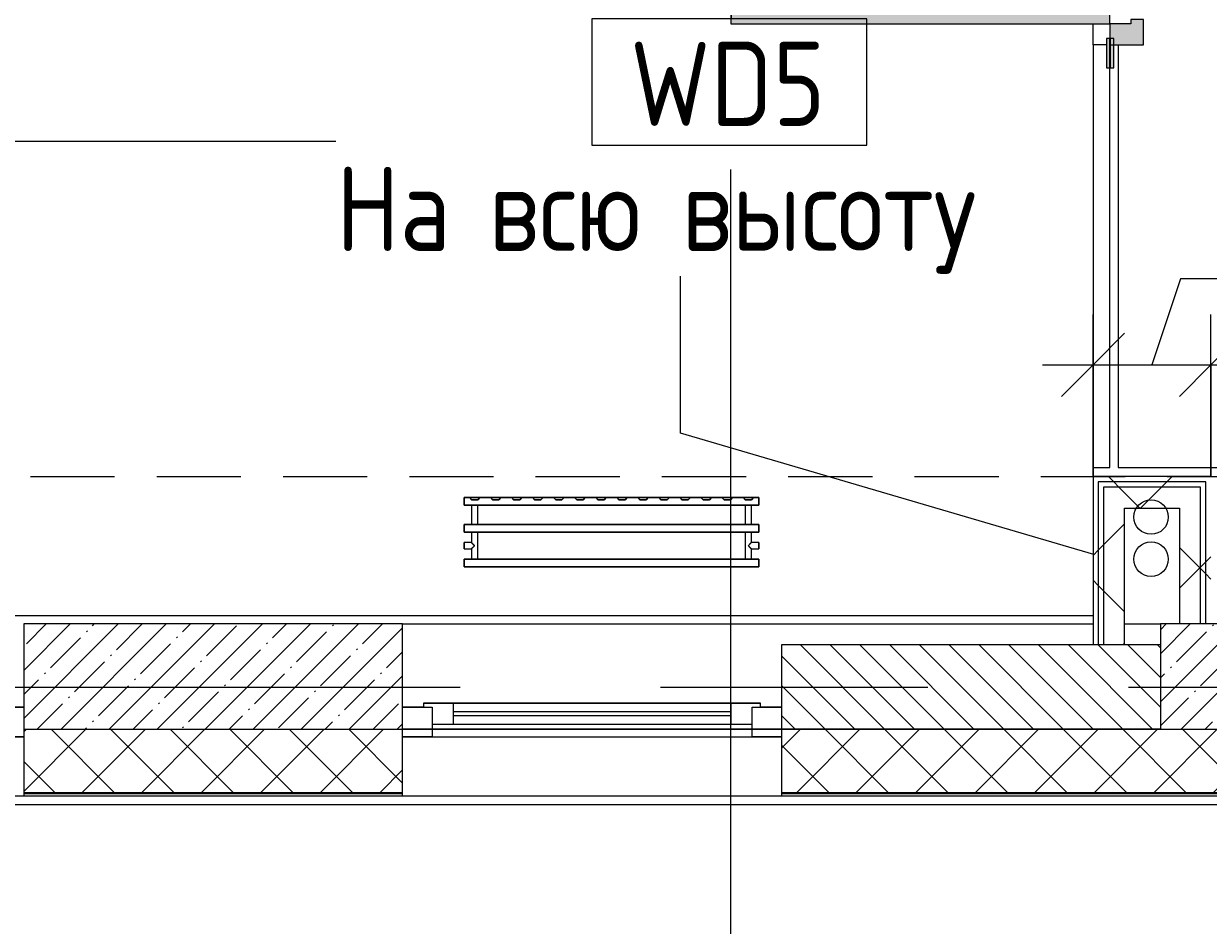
# Model space of a CAD drawing. Header units: millimetres. Extents: x 81368 to 286493, y -8553 to 29000.
# Drawn here: x 99030 to 101844, y -566 to 1575 of the extents above; entities that cross this region are included whole.
import ezdxf

# ---------------------------------------------------------------- set-up
doc = ezdxf.new("R2010")
doc.units = ezdxf.units.MM
doc.linetypes.add('ADSK_Штрих_ш2 п1', pattern=[300, 200, -100])
doc.linetypes.add('Осевая', pattern=[3175, 635, -476.25, 1587.5, -476.25])
for name, color, linetype, lineweight in [('A-ANNO-DIMS', 7, 'Continuous', 9), ('A-ANNO-DIMS-100', 7, 'Continuous', 9), ('A-DETL', 7, 'Continuous', 9), ('A-DETL-2', 7, 'ADSK_Штрих_ш2 п1', 9), ('A-GLAZ', 7, 'Continuous', 9), ('A-WALL', 7, 'Continuous', 9), ('A-WALL-1', 7, 'Continuous', 13), ('A-WALL-IDEN', 7, 'Continuous', 9), ('I-WALL', 7, 'Continuous', 9), ('S-COLS', 7, 'Continuous', 9), ('Оси', 7, 'Continuous', 9), ('Оси-2', 7, 'Осевая', 9)]:
    doc.layers.add(name, color=color, linetype=linetype, lineweight=lineweight)
for name, color, linetype, lineweight, true_color in [('A-DOOR-1', 7, 'Continuous', 9, 0xaaaaaa), ('A-DOOR-2', 7, 'Continuous', 9, 0xe2e2e2), ('A-DOOR-FRAM-1', 7, 'Continuous', 9, 0xe2e2e2), ('A-DOOR-FRAM-2', 7, 'Continuous', 9, 0xaaaaaa), ('A-FLOR-1', 7, 'Continuous', 9, 0xaaaaaa), ('A-WALL-2', 7, 'Continuous', 13, 0x008040), ('I-WALL-2', 7, 'Continuous', 9, 0x008040), ('M-EQPM-1', 7, 'Continuous', 9, 0xaaaaaa)]:
    doc.layers.add(name, color=color, linetype=linetype, lineweight=lineweight, true_color=true_color)
doc.styles.add('GOST Common_1', font='GOST_Common.ttf', dxfattribs={"width": 0.9, "height": 200})
doc.styles.add('ISOCPEUR_1', font='isocpeur.ttf', dxfattribs={"width": 0.9, "height": 200})
doc.dimstyles.new('ISO-2_0_0_9К_Средний_округл2_1', dxfattribs={"dimscale": 304.8, "dimtxt": 199.196235, "dimasz": 0.492126, "dimexe": 0.393701, "dimexo": 0, "dimgap": 0, "dimtad": 1, "dimdec": 0, "dimrnd": 10, "dimzin": 0, "dimdsep": 46, "dimtxsty": 'ISOCPEUR_1', "dimblk1": 'OBLIQUE', "dimblk2": 'OBLIQUE', "dimsah": 1, "dimcen": 0.09, "dimdle": 0.393701, "dimazin": 0, "dimtfac": 1, "dimtdec": 4, "dimtix": 1, "dimtmove": 1, "dimatfit": 3, "dimfxl": 1, "dimtvp": 1, "dimtolj": 1, "dimtzin": 0, "dimarcsym": 2})
pattern_1 = [(45, (0, 0), (-141.42136, 141.42136), []), (135, (0, 0), (-141.42136, -141.42136), [])]

# ---------------------------------------------------------------- blocks, each defined once
blk = doc.blocks.new('120_Окно_СКБ_1Ст - 120_Окно_СКБ_1Ст 900х2500_h_ с форточкой-V2-План монтажа стен и перегородок 1 этажа в осях 23_1-33')
at = {"layer": 'A-GLAZ'}
for p, q in [((-450, -127), (-450, -57)), ((-450, -57), (-380, -57)), ((450, -57), (-450, -57)), ((-380, -57), (-380, -127)), ((380, -127), (380, -57)), ((380, -57), (450, -57)), ((450, -57), (450, -127)), ((380, -87), (-380, -87)), ((-380, -87), (-380, -127)), ((-330, -137), (-330, -87)), ((-330, -107), (330, -107)), ((330, -137), (330, -87)), ((380, -127), (380, -87)), ((-380, -127), (-450, -127)), ((-450, -127), (-400, -127)), ((-380, -127), (-400, -127)), ((-400, -127), (-400, -137)), ((-400, -137), (400, -137)), ((400, -137), (-400, -137)), ((330, -117), (-330, -117)), ((450, -127), (380, -127)), ((400, -127), (380, -127)), ((400, -127), (450, -127)), ((400, -137), (400, -127))]:
    blk.add_line(p, q, dxfattribs=at)
blk = doc.blocks.new('BSC_Колонна _Прямоугольная - 250х900-23282983-План монтажа стен и перегородок 1 этажа в осях 23_1-33')
at = {"layer": 'S-COLS'}
h = blk.add_hatch(dxfattribs=at)
h.set_pattern_fill('FP_29', color=256, style=0, pattern_type=2)
h.set_pattern_definition([(45, (-99480, -25), (-57.024626, 57.024626), []), (45, (-99422.975, -25), (-57.024626, 57.024626), [100.806, -20.161, 3.353, -16.808])])
h.paths.add_polyline_path([(-293.9, -125), (450, -125), (450, 125), (-450, 125), (-450, -125)])
for p, q in [((450, 125), (-450, 125)), ((-450, 125), (-450, -125)), ((450, -125), (450, 125)), ((-450, -125), (450, -125))]:
    blk.add_line(p, q, dxfattribs=at)
blk = doc.blocks.new('BSC_Колонна _Прямоугольная - 250х900-V7-План монтажа стен и перегородок 1 этажа в осях 23_1-33')
at = {"layer": 'S-COLS'}
h = blk.add_hatch(dxfattribs=at)
h.set_pattern_fill('FP_37', color=256, style=0, pattern_type=2)
h.set_pattern_definition([(45, (-102180, -25), (-57.024626, 57.024626), []), (45, (-102122.975, -25), (-57.024626, 57.024626), [100.806, -20.161, 3.353, -16.808])])
h.paths.add_polyline_path([(-334.8, -125), (450, -125), (450, 125), (-450, 125), (-450, -125)])
for p, q in [((450, 125), (-450, 125)), ((-450, 125), (-450, -125)), ((450, -125), (450, 125)), ((-450, -125), (450, -125))]:
    blk.add_line(p, q, dxfattribs=at)
blk = doc.blocks.new('120_Окно_СКБ_1Ст - 120_Окно_СКБ_1Ст 900х2500_h_ с форточкой-22876038-План монтажа стен и перегородок 1 этажа в осях 23_1-33')
at = {"layer": 'A-GLAZ'}
for p, q in [((-450, -127), (-450, -57)), ((-450, -57), (-380, -57)), ((450, -57), (-450, -57)), ((-380, -57), (-380, -127)), ((380, -127), (380, -57)), ((380, -57), (450, -57)), ((450, -57), (450, -127)), ((380, -87), (-380, -87)), ((-380, -87), (-380, -127)), ((-330, -137), (-330, -87)), ((-330, -107), (330, -107)), ((330, -137), (330, -87)), ((380, -127), (380, -87)), ((-380, -127), (-450, -127)), ((-450, -127), (-400, -127)), ((-380, -127), (-400, -127)), ((-400, -127), (-400, -137)), ((-400, -137), (400, -137)), ((400, -137), (-400, -137)), ((330, -117), (-330, -117)), ((450, -127), (380, -127)), ((400, -127), (380, -127)), ((400, -127), (450, -127)), ((400, -137), (400, -127))]:
    blk.add_line(p, q, dxfattribs=at)
blk = doc.blocks.new('110_Дверь_СКБ_2Ст - Д-5_п__в составе перегородки _не входит в спец__-32680960-План монтажа стен и перегородок 1 этажа в осях 23_1-33')
at = {"layer": 'A-DOOR-2'}
for points in [[(-637.5, 900.5), (-637.5, 0.5), (-587.5, 0.5), (-587.5, 900.5)], [(612.5, 400.5), (612.5, 0.5), (662.5, 0.5), (662.5, 400.5)]]:
    blk.add_hatch(color=256, dxfattribs=at).paths.add_polyline_path(points)
h = blk.add_hatch(color=256, dxfattribs=at)
h.paths.add_polyline_path([(-687.5, 0.5), (-687.5, -79.5), (-627.5, -79.5), (-627.5, -49.5), (-637.5, -49.5), (-637.5, 0.5)])
h.paths.add_polyline_path([(652.5, -79.5), (712.5, -79.5), (712.5, 0.5), (662.5, 0.5), (662.5, -49.5), (652.5, -49.5)])
at = {"layer": 'A-DOOR-FRAM-1'}
for points in [[(-742.5, 0.5), (-672.5, 0.5), (-672.5, 8.5), (-742.5, 8.5)], [(697.5, 0.5), (767.5, 0.5), (767.5, 8.5), (697.5, 8.5)], [(-742.5, -8.5), (-672.5, -8.5), (-672.5, -0.5), (-742.5, -0.5)], [(697.5, -8.5), (767.5, -8.5), (767.5, -0.5), (697.5, -0.5)]]:
    blk.add_hatch(color=256, dxfattribs=at).paths.add_polyline_path(points)
at = {"layer": 'A-DOOR-1'}
for p, q in [((-637.5, 900.5), (-637.5, 0.5)), ((-587.5, 900.5), (-637.5, 900.5)), ((-587.5, 0.5), (-587.5, 900.5)), ((662.5, 400.5), (612.5, 400.5)), ((612.5, 400.5), (612.5, 0.5)), ((662.5, 0.5), (662.5, 400.5)), ((-637.5, 0.5), (-587.5, 0.5)), ((612.5, 0.5), (662.5, 0.5))]:
    blk.add_line(p, q, dxfattribs=at)
for centre, radius, start, end in [((-637.5, 0.5), 900, 0, 90), ((662.5, 0.5), 400, 90, 180)]:
    blk.add_arc(centre, radius, start, end, dxfattribs=at)
at = {"layer": 'A-DOOR-FRAM-2'}
for p, q in [((-672.5, 8.5), (-742.5, 8.5)), ((-742.5, 8.5), (-742.5, 0.5)), ((-742.5, 0.5), (-672.5, 0.5)), ((-637.5, 0.5), (-687.5, 0.5)), ((-687.5, 0.5), (-687.5, -79.5)), ((-672.5, 0.5), (-687.5, 0.5)), ((-687.5, 0.5), (-687.5, -0.5)), ((-672.5, 0.5), (-672.5, 8.5)), ((-672.5, -0.5), (-672.5, 0.5)), ((-637.5, -49.5), (-637.5, 0.5)), ((662.5, 0.5), (662.5, -49.5)), ((712.5, 0.5), (662.5, 0.5)), ((767.5, 8.5), (697.5, 8.5)), ((697.5, 8.5), (697.5, 0.5)), ((712.5, 0.5), (697.5, 0.5)), ((697.5, 0.5), (697.5, -0.5)), ((697.5, 0.5), (767.5, 0.5)), ((712.5, -79.5), (712.5, 0.5)), ((712.5, -0.5), (712.5, 0.5)), ((767.5, 0.5), (767.5, 8.5)), ((-672.5, -0.5), (-742.5, -0.5)), ((-742.5, -0.5), (-742.5, -8.5)), ((-742.5, -8.5), (-672.5, -8.5)), ((-687.5, -0.5), (-672.5, -0.5)), ((-672.5, -8.5), (-672.5, -0.5)), ((697.5, -0.5), (712.5, -0.5)), ((767.5, -0.5), (697.5, -0.5)), ((697.5, -0.5), (697.5, -8.5)), ((697.5, -8.5), (767.5, -8.5)), ((767.5, -8.5), (767.5, -0.5)), ((-627.5, -49.5), (-637.5, -49.5)), ((-627.5, -79.5), (-627.5, -49.5)), ((662.5, -49.5), (652.5, -49.5)), ((652.5, -49.5), (652.5, -79.5)), ((-687.5, -79.5), (-627.5, -79.5)), ((652.5, -79.5), (712.5, -79.5))]:
    blk.add_line(p, q, dxfattribs=at)
blk = doc.blocks.new('radiator_prado_classic_z_tip_30_po exemplyaru - Classic Z Тип 30-300-V20-План монтажа стен и перегородок 1 этажа в осях 23_1-33')
at = {"layer": 'M-EQPM-1'}
for p, q in [((0, 228), (0, 210)), ((700, 228), (0, 228)), ((0, 210), (0, 228)), ((0, 228), (12.5, 228)), ((12.5, 228), (37.5, 228)), ((37.5, 228), (12.5, 228)), ((12.5, 228), (37.5, 228)), ((12.5, 228), (17.5, 223)), ((12.5, 228), (17.5, 223)), ((32.5, 223), (37.5, 228)), ((37.5, 228), (32.5, 223)), ((37.5, 228), (62.5, 228)), ((62.5, 228), (87.5, 228)), ((87.5, 228), (62.5, 228)), ((62.5, 228), (87.5, 228)), ((62.5, 228), (67.5, 223)), ((62.5, 228), (67.5, 223)), ((82.5, 223), (87.5, 228)), ((87.5, 228), (82.5, 223)), ((87.5, 228), (112.5, 228)), ((112.5, 228), (137.5, 228)), ((137.5, 228), (112.5, 228)), ((112.5, 228), (137.5, 228)), ((112.5, 228), (117.5, 223)), ((112.5, 228), (117.5, 223)), ((132.5, 223), (137.5, 228)), ((137.5, 228), (132.5, 223)), ((137.5, 228), (162.5, 228)), ((162.5, 228), (187.5, 228)), ((187.5, 228), (162.5, 228)), ((162.5, 228), (187.5, 228)), ((162.5, 228), (167.5, 223)), ((162.5, 228), (167.5, 223)), ((182.5, 223), (187.5, 228)), ((187.5, 228), (182.5, 223)), ((187.5, 228), (212.5, 228)), ((212.5, 228), (237.5, 228)), ((237.5, 228), (212.5, 228)), ((212.5, 228), (237.5, 228)), ((212.5, 228), (217.5, 223)), ((212.5, 228), (217.5, 223)), ((232.5, 223), (237.5, 228)), ((237.5, 228), (232.5, 223)), ((237.5, 228), (262.5, 228)), ((262.5, 228), (287.5, 228)), ((287.5, 228), (262.5, 228)), ((262.5, 228), (287.5, 228)), ((262.5, 228), (267.5, 223)), ((262.5, 228), (267.5, 223)), ((282.5, 223), (287.5, 228)), ((287.5, 228), (282.5, 223)), ((287.5, 228), (312.5, 228)), ((312.5, 228), (337.5, 228)), ((337.5, 228), (312.5, 228)), ((312.5, 228), (337.5, 228)), ((312.5, 228), (317.5, 223)), ((312.5, 228), (317.5, 223)), ((332.5, 223), (337.5, 228)), ((337.5, 228), (332.5, 223)), ((337.5, 228), (362.5, 228)), ((362.5, 228), (387.5, 228)), ((387.5, 228), (362.5, 228)), ((362.5, 228), (387.5, 228)), ((362.5, 228), (367.5, 223)), ((362.5, 228), (367.5, 223)), ((382.5, 223), (387.5, 228)), ((387.5, 228), (382.5, 223)), ((387.5, 228), (412.5, 228)), ((412.5, 228), (437.5, 228)), ((437.5, 228), (412.5, 228)), ((412.5, 228), (437.5, 228)), ((412.5, 228), (417.5, 223)), ((412.5, 228), (417.5, 223)), ((432.5, 223), (437.5, 228)), ((437.5, 228), (432.5, 223)), ((437.5, 228), (462.5, 228)), ((462.5, 228), (487.5, 228)), ((487.5, 228), (462.5, 228)), ((462.5, 228), (487.5, 228)), ((462.5, 228), (467.5, 223)), ((462.5, 228), (467.5, 223)), ((482.5, 223), (487.5, 228)), ((487.5, 228), (482.5, 223)), ((487.5, 228), (512.5, 228)), ((512.5, 228), (537.5, 228)), ((537.5, 228), (512.5, 228)), ((512.5, 228), (537.5, 228)), ((512.5, 228), (517.5, 223)), ((512.5, 228), (517.5, 223)), ((532.5, 223), (537.5, 228)), ((537.5, 228), (532.5, 223)), ((537.5, 228), (562.5, 228)), ((562.5, 228), (587.5, 228)), ((587.5, 228), (562.5, 228)), ((562.5, 228), (587.5, 228)), ((562.5, 228), (567.5, 223)), ((562.5, 228), (567.5, 223)), ((582.5, 223), (587.5, 228)), ((587.5, 228), (582.5, 223)), ((587.5, 228), (612.5, 228)), ((612.5, 228), (637.5, 228)), ((637.5, 228), (612.5, 228)), ((612.5, 228), (637.5, 228)), ((612.5, 228), (617.5, 223)), ((612.5, 228), (617.5, 223)), ((632.5, 223), (637.5, 228)), ((637.5, 228), (632.5, 223)), ((637.5, 228), (662.5, 228)), ((662.5, 228), (687.5, 228)), ((687.5, 228), (662.5, 228)), ((662.5, 228), (687.5, 228)), ((662.5, 228), (667.5, 223)), ((662.5, 228), (667.5, 223)), ((682.5, 223), (687.5, 228)), ((687.5, 228), (682.5, 223)), ((687.5, 228), (700, 228)), ((700, 210), (700, 228)), ((700, 228), (700, 210)), ((0, 210), (700, 210)), ((17.5, 210), (0, 210)), ((32.5, 223), (17.5, 223)), ((17.5, 223), (32.5, 223)), ((17.5, 210), (17.5, 164)), ((17.5, 210), (17.5, 164)), ((17.8, 210), (17.5, 210)), ((17.5, 210), (32.5, 210)), ((32.5, 210), (17.5, 210)), ((17.5, 210), (32.5, 210)), ((18.5, 210), (17.8, 210)), ((32.5, 210), (18.5, 210)), ((31.5, 210), (18.5, 210)), ((32.5, 164), (32.5, 210)), ((32.5, 164), (32.5, 210)), ((667.5, 210), (32.5, 210)), ((82.5, 223), (67.5, 223)), ((67.5, 223), (82.5, 223)), ((132.5, 223), (117.5, 223)), ((117.5, 223), (132.5, 223)), ((182.5, 223), (167.5, 223)), ((167.5, 223), (182.5, 223)), ((232.5, 223), (217.5, 223)), ((217.5, 223), (232.5, 223)), ((282.5, 223), (267.5, 223)), ((267.5, 223), (282.5, 223)), ((332.5, 223), (317.5, 223)), ((317.5, 223), (332.5, 223)), ((382.5, 223), (367.5, 223)), ((367.5, 223), (382.5, 223)), ((432.5, 223), (417.5, 223)), ((417.5, 223), (432.5, 223)), ((482.5, 223), (467.5, 223)), ((467.5, 223), (482.5, 223)), ((532.5, 223), (517.5, 223)), ((517.5, 223), (532.5, 223)), ((582.5, 223), (567.5, 223)), ((567.5, 223), (582.5, 223)), ((632.5, 223), (617.5, 223)), ((617.5, 223), (632.5, 223)), ((682.5, 223), (667.5, 223)), ((667.5, 223), (682.5, 223)), ((667.5, 210), (667.5, 164)), ((667.5, 210), (667.5, 164)), ((682.5, 210), (667.5, 210)), ((667.5, 210), (682.5, 210)), ((682.5, 210), (667.5, 210)), ((667.5, 210), (682.5, 210)), ((681.5, 210), (668.5, 210)), ((682.5, 164), (682.5, 210)), ((682.5, 164), (682.5, 210)), ((700, 210), (682.5, 210)), ((700, 164), (0, 164)), ((0, 164), (0, 146)), ((0, 146), (0, 164)), ((0, 164), (17.5, 164)), ((0, 146), (700, 146)), ((17.5, 146), (0, 146)), ((32.5, 164), (17.5, 164)), ((17.5, 164), (32.5, 164)), ((32.5, 164), (17.5, 164)), ((17.5, 164), (17.8, 164)), ((17.5, 146), (17.5, 121.5)), ((17.5, 146), (17.5, 121.5)), ((17.5, 146), (32.5, 146)), ((32.5, 146), (17.5, 146)), ((17.5, 146), (32.5, 146)), ((26.9, 146), (17.5, 146)), ((17.8, 164), (23.1, 164)), ((18.5, 164), (31.5, 164)), ((31.5, 146), (18.5, 146)), ((23.1, 164), (32.5, 164)), ((32.5, 146), (26.9, 146)), ((32.5, 164), (667.5, 164)), ((32.5, 82), (32.5, 146)), ((32.5, 82), (32.5, 146)), ((667.5, 146), (32.5, 146)), ((682.5, 164), (667.5, 164)), ((667.5, 164), (671.2, 164)), ((682.5, 164), (667.5, 164)), ((667.5, 164), (682.5, 164)), ((667.5, 146), (667.5, 82)), ((667.5, 146), (667.5, 82)), ((667.5, 146), (682.5, 146)), ((682.5, 146), (667.5, 146)), ((667.5, 146), (682.5, 146)), ((682.5, 146), (667.5, 146)), ((668.5, 164), (681.5, 164)), ((681.5, 146), (668.5, 146)), ((671.2, 164), (680.3, 164)), ((680.3, 164), (682.5, 164)), ((682.5, 164), (700, 164)), ((682.5, 121.5), (682.5, 146)), ((682.5, 121.5), (682.5, 146)), ((700, 146), (682.5, 146)), ((700, 146), (700, 164)), ((700, 164), (700, 146)), ((17.5, 121.5), (0, 121.5)), ((17.5, 121.5), (0, 121.5)), ((0, 121.5), (0, 121.2)), ((0, 106.5), (0, 121.5)), ((0, 121.2), (0, 115.9)), ((0, 121.2), (0, 120.5)), ((0, 120.5), (0, 121.2)), ((0, 121.2), (0, 121.2)), ((0, 120.5), (0, 119.3)), ((0, 119.3), (0, 120.5)), ((0, 119.3), (0, 117.8)), ((0, 117.8), (0, 119.3)), ((0, 117.8), (0, 115.9)), ((0, 115.9), (0, 117.8)), ((0, 115.9), (0, 106.8)), ((0, 115.9), (0, 114)), ((0, 114), (0, 115.9)), ((0, 114), (0, 112.1)), ((0, 112.1), (0, 114)), ((700, 121.5), (682.5, 121.5)), ((700, 121.5), (682.5, 121.5)), ((700, 121.5), (700, 106.5)), ((700, 121.2), (700, 121.5)), ((700, 121.5), (700, 121.2)), ((700, 121.2), (700, 121.5)), ((700, 106.8), (700, 121.2)), ((700, 121.2), (700, 112.1)), ((700, 106.8), (700, 121.2)), ((0, 112.1), (0, 110.2)), ((0, 110.2), (0, 112.1)), ((0, 110.2), (0, 108.7)), ((0, 108.7), (0, 110.2)), ((0, 108.7), (0, 106.8)), ((0, 106.8), (0, 108.7)), ((0, 106.8), (0, 106.5)), ((0, 106.8), (0, 106.8)), ((0, 106.5), (17.5, 106.5)), ((0, 106.5), (17.5, 106.5)), ((17.5, 106.5), (17.5, 82)), ((17.5, 106.5), (17.5, 82)), ((682.5, 82), (682.5, 106.5)), ((682.5, 106.5), (700, 106.5)), ((682.5, 82), (682.5, 106.5)), ((682.5, 106.5), (700, 106.5)), ((700, 112.1), (700, 106.8)), ((700, 106.5), (700, 106.8)), ((700, 106.8), (700, 106.5)), ((700, 106.5), (700, 106.8)), ((700, 82), (0, 82)), ((0, 82), (0, 64)), ((0, 64), (0, 82)), ((0, 82), (17.5, 82)), ((700, 64), (0, 64)), ((0, 64), (700, 64)), ((32.5, 82), (17.5, 82)), ((17.5, 82), (32.5, 82)), ((32.5, 82), (17.5, 82)), ((17.5, 82), (23.1, 82)), ((18.5, 82), (31.5, 82)), ((23.1, 82), (32.5, 82)), ((32.5, 82), (667.5, 82)), ((682.5, 82), (667.5, 82)), ((667.5, 82), (682.5, 82)), ((682.5, 82), (667.5, 82)), ((667.5, 82), (682.5, 82)), ((668.5, 82), (681.5, 82)), ((682.5, 82), (700, 82)), ((700, 64), (700, 82)), ((700, 82), (700, 64))]:
    blk.add_line(p, q, dxfattribs=at)
for points, knots in [([(17.8, 121.2), (17.7, 121.3), (17.7, 121.3), (17.5, 121.5), (17.5, 121.5), (17.5, 121.5)], [0.8571429, 0.8571429, 0.8571429, 0.8571429, 0.8928571, 0.9285714, 1, 1, 1, 1]), ([(17.5, 121.5), (17.5, 121.5), (17.5, 121.5), (17.7, 121.3), (17.7, 121.3), (17.8, 121.2)], [0, 0, 0, 0, 0.0714286, 0.1071429, 0.1428571, 0.1428571, 0.1428571, 0.1428571]), ([(17.5, 121.5), (17.5, 121.5), (17.5, 121.5), (17.7, 121.3), (17.7, 121.3), (17.8, 121.2)], [0, 0, 0, 0, 0.0714286, 0.1071429, 0.1428571, 0.1428571, 0.1428571, 0.1428571]), ([(25, 114), (24.5, 114.5), (23.6, 115.4), (22.4, 116.6), (21.6, 117.4), (21.1, 117.9), (20.8, 118.2), (20.5, 118.5), (20.2, 118.8), (19.8, 119.1), (19.6, 119.4), (19.3, 119.7), (19, 120), (18.7, 120.3), (18.5, 120.5), (18.3, 120.7), (18.1, 120.9), (17.9, 121.1), (17.8, 121.2), (17.7, 121.3), (17.5, 121.5), (17.5, 121.5), (17.5, 121.5)], [0, 0, 0, 0, 0.142857, 0.285714, 0.357143, 0.392857, 0.428571, 0.464286, 0.5, 0.535714, 0.571429, 0.607143, 0.642857, 0.678571, 0.714286, 0.75, 0.785714, 0.821429, 0.857143, 0.892857, 0.928571, 1, 1, 1, 1]), ([(17.5, 106.5), (17.5, 106.5), (17.5, 106.5), (17.7, 106.7), (17.8, 106.8), (17.9, 106.9), (18.1, 107.1), (18.3, 107.3), (18.5, 107.5), (18.7, 107.7), (19, 108), (19.3, 108.3), (19.6, 108.6), (19.8, 108.9), (20.3, 109.3), (20.7, 109.7), (21.1, 110.1), (21.6, 110.6), (22.4, 111.4), (23.6, 112.6), (24.5, 113.5), (25, 114)], [0, 0, 0, 0, 0.071429, 0.107143, 0.142857, 0.178571, 0.214286, 0.25, 0.285714, 0.321429, 0.357143, 0.392857, 0.428571, 0.464286, 0.5, 0.571429, 0.607143, 0.642857, 0.714286, 0.857143, 1, 1, 1, 1]), ([(17.8, 121.2), (17.8, 121.2), (17.9, 121.1), (18.1, 120.9), (18.3, 120.7), (18.5, 120.5), (18.7, 120.3), (19, 120), (19.3, 119.7), (19.6, 119.4), (19.8, 119.1), (20.3, 118.7), (20.7, 118.3), (21.1, 117.9), (21.6, 117.4), (22.4, 116.6), (23.1, 115.9), (23.6, 115.4)], [0.1428571, 0.1428571, 0.1428571, 0.1428571, 0.1785714, 0.2142857, 0.25, 0.2857143, 0.3214286, 0.3571429, 0.3928571, 0.4285714, 0.4642857, 0.5, 0.5714286, 0.6071429, 0.6428571, 0.7142857, 0.8571429, 0.8571429, 0.8571429, 0.8571429]), ([(19.6, 119.4), (19.7, 119.3), (19.9, 119.2), (20.3, 118.7), (20.6, 118.4), (20.8, 118.2)], [0.4285714, 0.4285714, 0.4285714, 0.4285714, 0.4642857, 0.5, 0.5714286, 0.5714286, 0.5714286, 0.5714286]), ([(22.1, 116.9), (21.9, 117.1), (21.6, 117.4), (21.1, 117.9), (20.9, 118.1), (20.8, 118.2)], [0.2857143, 0.2857143, 0.2857143, 0.2857143, 0.3571429, 0.3928571, 0.4285714, 0.4285714, 0.4285714, 0.4285714]), ([(20.8, 118.2), (20.9, 118.1), (21.1, 117.9), (21.6, 117.4), (21.9, 117.1), (22.1, 116.9)], [0.5714286, 0.5714286, 0.5714286, 0.5714286, 0.6071429, 0.6428571, 0.7142857, 0.7142857, 0.7142857, 0.7142857]), ([(675, 114), (675.5, 114.5), (676.4, 115.4), (677.6, 116.6), (678.4, 117.4), (678.9, 117.9), (679.2, 118.2), (679.5, 118.5), (679.8, 118.8), (680.1, 119.2), (680.4, 119.4), (680.7, 119.7), (681, 120), (681.3, 120.3), (681.5, 120.5), (681.7, 120.7), (681.9, 120.9), (682.1, 121.1), (682.2, 121.2), (682.3, 121.3), (682.5, 121.5), (682.5, 121.5), (682.5, 121.5)], [0, 0, 0, 0, 0.142857, 0.285714, 0.357143, 0.392857, 0.428571, 0.464286, 0.5, 0.535714, 0.571429, 0.607143, 0.642857, 0.678571, 0.714286, 0.75, 0.785714, 0.821429, 0.857143, 0.892857, 0.928571, 1, 1, 1, 1]), ([(682.5, 106.5), (682.5, 106.5), (682.5, 106.5), (682.3, 106.7), (682.2, 106.8), (682.1, 106.9), (681.9, 107.1), (681.7, 107.3), (681.5, 107.5), (681.3, 107.7), (681, 108), (680.7, 108.3), (680.4, 108.6), (680.1, 108.8), (679.7, 109.3), (679.3, 109.7), (678.9, 110.1), (678.4, 110.6), (677.6, 111.4), (676.4, 112.6), (675.5, 113.5), (675, 114)], [0, 0, 0, 0, 0.071429, 0.107143, 0.142857, 0.178571, 0.214286, 0.25, 0.285714, 0.321429, 0.357143, 0.392857, 0.428571, 0.464286, 0.5, 0.571429, 0.607143, 0.642857, 0.714286, 0.857143, 1, 1, 1, 1]), ([(682.2, 121.2), (682.2, 121.2), (682.1, 121.1), (681.9, 120.9), (681.7, 120.7), (681.5, 120.5), (681.3, 120.3), (681, 120), (680.7, 119.7), (680.4, 119.4), (680.1, 119.2), (679.7, 118.7), (679.3, 118.3), (678.9, 117.9), (678.4, 117.4), (677.6, 116.6), (676.9, 115.9), (676.4, 115.4)], [0.1428571, 0.1428571, 0.1428571, 0.1428571, 0.1785714, 0.2142857, 0.25, 0.2857143, 0.3214286, 0.3571429, 0.3928571, 0.4285714, 0.4642857, 0.5, 0.5714286, 0.6071429, 0.6428571, 0.7142857, 0.8571429, 0.8571429, 0.8571429, 0.8571429]), ([(682.2, 121.2), (682.2, 121.2), (682.1, 121.1), (681.9, 120.9), (681.7, 120.7), (681.5, 120.5), (681.3, 120.3), (681, 120), (680.7, 119.7), (680.4, 119.4), (680.1, 119.2), (679.7, 118.7), (679.3, 118.3), (678.9, 117.9), (678.4, 117.4), (677.6, 116.6), (676.9, 115.9), (676.4, 115.4)], [0.1428571, 0.1428571, 0.1428571, 0.1428571, 0.1785714, 0.2142857, 0.25, 0.2857143, 0.3214286, 0.3571429, 0.3928571, 0.4285714, 0.4642857, 0.5, 0.5714286, 0.6071429, 0.6428571, 0.7142857, 0.8571429, 0.8571429, 0.8571429, 0.8571429]), ([(676.4, 115.4), (676.9, 115.9), (677.6, 116.6), (678.4, 117.4), (678.9, 117.9), (679.2, 118.2), (679.5, 118.5), (679.8, 118.8), (680.1, 119.2), (680.4, 119.4), (680.7, 119.7), (681, 120), (681.3, 120.3), (681.5, 120.5), (681.7, 120.7), (681.9, 120.9), (682.1, 121.1), (682.2, 121.2), (682.2, 121.2)], [0.1428571, 0.1428571, 0.1428571, 0.1428571, 0.2857143, 0.3571429, 0.3928571, 0.4285714, 0.4642857, 0.5, 0.5357143, 0.5714286, 0.6071429, 0.6428571, 0.6785714, 0.7142857, 0.75, 0.7857143, 0.8214286, 0.8571429, 0.8571429, 0.8571429, 0.8571429]), ([(682.5, 121.5), (682.5, 121.5), (682.5, 121.5), (682.3, 121.3), (682.3, 121.3), (682.2, 121.2)], [0, 0, 0, 0, 0.0714286, 0.1071429, 0.1428571, 0.1428571, 0.1428571, 0.1428571]), ([(682.5, 121.5), (682.5, 121.5), (682.5, 121.5), (682.3, 121.3), (682.3, 121.3), (682.2, 121.2)], [0, 0, 0, 0, 0.0714286, 0.1071429, 0.1428571, 0.1428571, 0.1428571, 0.1428571]), ([(682.2, 121.2), (682.3, 121.3), (682.3, 121.3), (682.5, 121.5), (682.5, 121.5), (682.5, 121.5)], [0.8571429, 0.8571429, 0.8571429, 0.8571429, 0.8928571, 0.9285714, 1, 1, 1, 1]), ([(17.5, 106.5), (17.5, 106.5), (17.5, 106.5), (17.7, 106.7), (17.7, 106.7), (17.8, 106.8)], [0, 0, 0, 0, 0.0714286, 0.1071429, 0.1428571, 0.1428571, 0.1428571, 0.1428571]), ([(17.8, 106.8), (17.7, 106.7), (17.7, 106.7), (17.5, 106.5), (17.5, 106.5), (17.5, 106.5)], [0.8571429, 0.8571429, 0.8571429, 0.8571429, 0.8928571, 0.9285714, 1, 1, 1, 1]), ([(17.8, 106.8), (17.7, 106.7), (17.7, 106.7), (17.5, 106.5), (17.5, 106.5), (17.5, 106.5)], [0.8571429, 0.8571429, 0.8571429, 0.8571429, 0.8928571, 0.9285714, 1, 1, 1, 1]), ([(22.1, 111.1), (21.9, 110.9), (21.6, 110.6), (21.1, 110.1), (20.8, 109.8), (20.5, 109.5), (20.2, 109.2), (19.8, 108.9), (19.6, 108.6), (19.3, 108.3), (19, 108), (18.7, 107.7), (18.5, 107.5), (18.3, 107.3), (18.1, 107.1), (17.9, 106.9), (17.8, 106.8), (17.8, 106.8)], [0.2857143, 0.2857143, 0.2857143, 0.2857143, 0.3571429, 0.3928571, 0.4285714, 0.4642857, 0.5, 0.5357143, 0.5714286, 0.6071429, 0.6428571, 0.6785714, 0.7142857, 0.75, 0.7857143, 0.8214286, 0.8571429, 0.8571429, 0.8571429, 0.8571429]), ([(17.8, 106.8), (17.8, 106.8), (17.9, 106.9), (18.1, 107.1), (18.3, 107.3), (18.5, 107.5), (18.7, 107.7), (19, 108), (19.3, 108.3), (19.6, 108.6), (19.9, 108.8), (20.3, 109.3), (20.6, 109.6), (20.8, 109.8)], [0.1428571, 0.1428571, 0.1428571, 0.1428571, 0.1785714, 0.2142857, 0.25, 0.2857143, 0.3214286, 0.3571429, 0.3928571, 0.4285714, 0.4642857, 0.5, 0.5714286, 0.5714286, 0.5714286, 0.5714286]), ([(20.8, 109.8), (20.9, 109.9), (21.1, 110.1), (21.6, 110.6), (21.9, 110.9), (22.1, 111.1)], [0.5714286, 0.5714286, 0.5714286, 0.5714286, 0.6071429, 0.6428571, 0.7142857, 0.7142857, 0.7142857, 0.7142857]), ([(22.1, 111.1), (21.9, 110.9), (21.6, 110.6), (21.1, 110.1), (20.9, 109.9), (20.8, 109.8)], [0.2857143, 0.2857143, 0.2857143, 0.2857143, 0.3571429, 0.3928571, 0.4285714, 0.4285714, 0.4285714, 0.4285714]), ([(677.9, 111.1), (678.1, 110.9), (678.4, 110.6), (678.9, 110.1), (679.2, 109.8), (679.5, 109.5), (679.8, 109.2), (680.1, 108.8), (680.4, 108.6), (680.7, 108.3), (681, 108), (681.3, 107.7), (681.5, 107.5), (681.7, 107.3), (681.9, 107.1), (682.1, 106.9), (682.2, 106.8), (682.2, 106.8)], [0.2857143, 0.2857143, 0.2857143, 0.2857143, 0.3571429, 0.3928571, 0.4285714, 0.4642857, 0.5, 0.5357143, 0.5714286, 0.6071429, 0.6428571, 0.6785714, 0.7142857, 0.75, 0.7857143, 0.8214286, 0.8571429, 0.8571429, 0.8571429, 0.8571429]), ([(677.9, 111.1), (678.1, 110.9), (678.4, 110.6), (678.9, 110.1), (679.2, 109.8), (679.5, 109.5), (679.8, 109.2), (680.1, 108.8), (680.4, 108.6), (680.7, 108.3), (681, 108), (681.3, 107.7), (681.5, 107.5), (681.7, 107.3), (681.9, 107.1), (682.1, 106.9), (682.2, 106.8), (682.2, 106.8)], [0.2857143, 0.2857143, 0.2857143, 0.2857143, 0.3571429, 0.3928571, 0.4285714, 0.4642857, 0.5, 0.5357143, 0.5714286, 0.6071429, 0.6428571, 0.6785714, 0.7142857, 0.75, 0.7857143, 0.8214286, 0.8571429, 0.8571429, 0.8571429, 0.8571429]), ([(682.2, 106.8), (682.2, 106.8), (682.1, 106.9), (681.9, 107.1), (681.7, 107.3), (681.5, 107.5), (681.3, 107.7), (681, 108), (680.7, 108.3), (680.4, 108.6), (680.1, 108.8), (679.7, 109.3), (679.3, 109.7), (678.9, 110.1), (678.4, 110.6), (678.1, 110.9), (677.9, 111.1)], [0.1428571, 0.1428571, 0.1428571, 0.1428571, 0.1785714, 0.2142857, 0.25, 0.2857143, 0.3214286, 0.3571429, 0.3928571, 0.4285714, 0.4642857, 0.5, 0.5714286, 0.6071429, 0.6428571, 0.7142857, 0.7142857, 0.7142857, 0.7142857]), ([(682.2, 106.8), (682.3, 106.7), (682.3, 106.7), (682.5, 106.5), (682.5, 106.5), (682.5, 106.5)], [0.8571429, 0.8571429, 0.8571429, 0.8571429, 0.8928571, 0.9285714, 1, 1, 1, 1]), ([(682.2, 106.8), (682.3, 106.7), (682.3, 106.7), (682.5, 106.5), (682.5, 106.5), (682.5, 106.5)], [0.8571429, 0.8571429, 0.8571429, 0.8571429, 0.8928571, 0.9285714, 1, 1, 1, 1]), ([(682.5, 106.5), (682.5, 106.5), (682.5, 106.5), (682.3, 106.7), (682.3, 106.7), (682.2, 106.8)], [0, 0, 0, 0, 0.0714286, 0.1071429, 0.1428571, 0.1428571, 0.1428571, 0.1428571])]:
    blk.add_open_spline(points, degree=3, knots=knots, dxfattribs=at)
for points in [[(20.8, 118.2), (20.7, 118.3), (20.5, 118.5), (20.2, 118.8), (19.9, 119.2), (19.6, 119.4), (19.3, 119.7), (19, 120), (18.7, 120.3), (18.5, 120.5), (18.3, 120.7), (18.1, 120.9), (17.9, 121.1), (17.8, 121.2), (17.8, 121.2)], [(17.8, 121.2), (17.8, 121.2), (17.9, 121.1), (18.1, 120.9), (18.3, 120.7), (18.5, 120.5), (18.7, 120.3), (19, 120), (19.3, 119.7), (19.5, 119.5), (19.6, 119.4)], [(23.6, 115.4), (23.1, 115.9), (22.6, 116.4), (22.1, 116.9)], [(22.1, 116.9), (22.6, 116.4), (23.1, 115.9), (23.6, 115.4)], [(25, 114), (24.5, 113.5), (23.6, 112.6), (22.6, 111.6), (22.1, 111.1)], [(22.1, 111.1), (22.6, 111.6), (23.1, 112.1), (23.6, 112.6)], [(23.6, 112.6), (23.1, 112.1), (22.6, 111.6), (22.1, 111.1)], [(25, 114), (24.5, 114.5), (24, 115), (23.6, 115.4)], [(23.6, 115.4), (24, 115), (24.5, 114.5), (25, 114)], [(23.6, 115.4), (24, 115), (24.5, 114.5), (25, 114)], [(23.6, 112.6), (24, 113), (24.5, 113.5), (25, 114)], [(25, 114), (24.5, 113.5), (24, 113), (23.6, 112.6)], [(676.4, 115.4), (676, 115), (675.5, 114.5), (675, 114)], [(676.4, 115.4), (676, 115), (675.5, 114.5), (675, 114)], [(675, 114), (675.5, 114.5), (676, 115), (676.4, 115.4)], [(675, 114), (675.5, 113.5), (676.4, 112.6), (677.4, 111.6), (677.9, 111.1)], [(675, 114), (675.5, 113.5), (676.4, 112.6), (677.4, 111.6), (677.9, 111.1)], [(677.9, 111.1), (677.4, 111.6), (676.4, 112.6), (675.5, 113.5), (675, 114)], [(20.8, 109.8), (20.7, 109.7), (20.5, 109.5), (20.2, 109.2), (19.9, 108.8), (19.6, 108.6), (19.3, 108.3), (19, 108), (18.7, 107.7), (18.5, 107.5), (18.3, 107.3), (18.1, 107.1), (17.9, 106.9), (17.8, 106.8), (17.8, 106.8)]]:
    blk.add_open_spline(points, degree=3, dxfattribs=at)
blk = doc.blocks.new('DIMBLOCK31-План монтажа стен и перегородок 1 этажа в осях 23_1-33')
at = {"layer": 'A-ANNO-DIMS-100'}
for p, q in [((101777.8, 969.3), (101710, 764.9)), ((102257.1, 969.3), (101777.8, 969.3)), ((101570, 500), (101570, 884.9)), ((101850, 500), (101850, 884.9)), ((101450, 764.9), (101970, 764.9)), ((101570, 764.9), (101570, 500)), ((101850, 764.9), (101850, 500))]:
    blk.add_line(p, q, dxfattribs=at)
at = {"layer": 'A-ANNO-DIMS-100', "lineweight": 20}
for p, q in [((101570, 764.9), (101645, 839.9)), ((101850, 764.9), (101925, 839.9)), ((101570, 764.9), (101495, 689.9)), ((101850, 764.9), (101775, 689.9))]:
    blk.add_line(p, q, dxfattribs=at)
at = {"layer": 'A-ANNO-DIMS-100', "color": 0, "insert": (101877.8, 1230.6), "char_height": 200, "width": 455.087, "attachment_point": 1, "line_spacing_factor": 1.149209, "style": 'ISOCPEUR_1'}
blk.add_mtext('280', dxfattribs=at)
blk = doc.blocks.new('_Oblique')
at = {"color": 0, "linetype": 'ByBlock', "lineweight": -2}
blk.add_line((-0.5, -0.5), (0.5, 0.5), dxfattribs=at)
blk = doc.blocks.new('М_стена2 - Типоразмер-30678229-План монтажа стен и перегородок 1 этажа в осях 23_1-33')
at = {"layer": 'A-WALL-IDEN'}
for p, q in [((3.258, 1.523), (-3.273, 1.523)), ((-3.273, 1.523), (-3.273, -1.477)), ((3.258, -1.477), (3.258, 1.523)), ((-3.273, -1.477), (3.258, -1.477))]:
    blk.add_line(p, q, dxfattribs=at)

msp = doc.modelspace()

# ---------------------------------------------------------------- hatches: boundary and pattern name
at = {"layer": 'A-WALL'}
h = msp.add_hatch(dxfattribs=at)
h.set_pattern_fill('FP_1', color=256, style=0, pattern_type=2)
h.set_pattern_definition([(135, (0, 0), (-35.35534, -35.35534), [])])
h.paths.add_polyline_path([(123730, -100), (123730, 100), (123530, 100), (123530, -100)])
h.paths.add_polyline_path([(121130, -100), (121230, -100), (121230, 100), (121130, 100)])
h.paths.add_polyline_path([(119330, -100), (119330, 100), (118830, 100), (118830, -100), (119129.5, -100)])
h.paths.add_polyline_path([(117030, -100), (117030, 100), (115980, 100), (115980, -100), (116470.3, -100)])
h.paths.add_polyline_path([(113680, -100), (113680, 100), (113430, 100), (113430, -100)])
h.paths.add_polyline_path([(111152.1, -100), (111630, -100), (111630, 100), (110730, 100), (110730, -100)])
h.paths.add_polyline_path([(109815.8, -100), (109830, -100), (109830, 100), (109480, 100), (109480, -100), (109670, -100)])
h.paths.add_polyline_path([(106230, -100), (106230, 100), (105180, 100), (105180, -100), (105833.9, -100)])
h.paths.add_polyline_path([(102880, -100), (102880, 100), (102630, 100), (102630, -100)])
h.paths.add_polyline_path([(100830, -100), (101730, -100), (101730, 100), (100830, 100)])
h.paths.add_polyline_path([(98105, -100), (98105, 100), (97105, 100), (97105, -100), (97856.5, -100)])
h.paths.add_polyline_path([(94530, -100), (94780, -100), (94780, 100), (94530, 100), (94530, 56.5)])
h.paths.add_polyline_path([(92538.2, -100), (92730, -100), (92730, 100), (91930, 100), (91930, -100)])
h = msp.add_hatch(dxfattribs=at)
h.set_pattern_fill('FP_5', color=256, style=0, pattern_type=2)
h.set_pattern_definition([(45, (0, 0), (-70.71068, 70.71068), []), (135, (0, 0), (-70.71068, -70.71068), [])])
h.paths.add_polyline_path([(125080, -250), (125080, -100), (123530, -100), (123530, -250), (124447.7, -250)])
h.paths.add_polyline_path([(120459, -250), (121230, -250), (121230, -100), (120230, -100), (120230, -250)])
h.paths.add_polyline_path([(119129.5, -250), (119330, -250), (119330, -100), (117930, -100), (117930, -250)])
h.paths.add_polyline_path([(117030, -250), (117030, -100), (115980, -100), (115980, -250), (116470.3, -250)])
h.paths.add_polyline_path([(112530, -250), (113680, -250), (113680, -100), (112530, -100)])
h.paths.add_polyline_path([(109480, -250), (109830, -250), (109830, -100), (109480, -100)])
h.paths.add_polyline_path([(110730, -250), (111630, -250), (111630, -100), (110730, -100)])
h.paths.add_polyline_path([(107130, -250), (108030, -250), (108030, -100), (107130, -100)])
h.paths.add_polyline_path([(105833.9, -250), (106230, -250), (106230, -100), (105180, -100), (105180, -250)])
h.paths.add_polyline_path([(102880, -250), (102880, -100), (100830, -100), (100830, -250), (102630, -250)])
h.paths.add_polyline_path([(99030, -250), (99930, -250), (99930, -100), (99030, -100)])
h.paths.add_polyline_path([(98130, -250), (98130, -100), (97080, -100), (97080, -250), (97856.5, -250)])
h.paths.add_polyline_path([(93630, -250), (94780, -250), (94780, -100), (93630, -100)])
h.paths.add_polyline_path([(91030, -250), (91030, -100), (89210, -100), (89210, -250), (89879.1, -250)])
h.paths.add_polyline_path([(92538.2, -250), (92730, -250), (92730, -100), (91930, -100), (91930, -250)])
at = {"layer": 'I-WALL-2'}
h = msp.add_hatch(dxfattribs=at)
h.set_pattern_fill('FP_63', color=256, style=0, pattern_type=2)
h.set_pattern_definition(pattern_1)
h.paths.add_polyline_path([(101570, 100), (101582.5, 100), (101582.5, 500), (101570, 500), (101570, 220.3)])
h = msp.add_hatch(dxfattribs=at)
h.set_pattern_fill('FP_63', color=256, style=0, pattern_type=2)
h.set_pattern_definition(pattern_1)
h.paths.add_polyline_path([(101582.5, 487.5), (101850, 487.5), (101850, 500), (101582.5, 500)])
h = msp.add_hatch(dxfattribs=at)
h.set_pattern_fill('FP_63', color=256, style=0, pattern_type=2)
h.set_pattern_definition(pattern_1)
h.paths.add_polyline_path([(101582.5, 100), (101595, 100), (101595, 487.5), (101582.5, 487.5), (101582.5, 220.3)])
h = msp.add_hatch(dxfattribs=at)
h.set_pattern_fill('FP_63', color=256, style=0, pattern_type=2)
h.set_pattern_definition(pattern_1)
h.paths.add_polyline_path([(101825, 475), (101837.5, 475), (101837.5, 487.5), (101595, 487.5), (101595, 475), (101645, 475)])
h = msp.add_hatch(dxfattribs=at)
h.set_pattern_fill('FP_63', color=256, style=0, pattern_type=2)
h.set_pattern_definition(pattern_1)
h.paths.add_polyline_path([(101839.4, 150), (101850, 150), (101850, 487.5), (101837.5, 487.5), (101837.5, 150)])
h = msp.add_hatch(dxfattribs=at)
h.set_pattern_fill('FP_63', color=256, style=0, pattern_type=2)
h.set_pattern_definition(pattern_1)
h.paths.add_polyline_path([(101595, 100), (101645, 100), (101645, 475), (101595, 475), (101595, 220.3)])
h = msp.add_hatch(dxfattribs=at)
h.set_pattern_fill('FP_63', color=256, style=0, pattern_type=2)
h.set_pattern_definition(pattern_1)
h.paths.add_polyline_path([(101775, 425), (101825, 425), (101825, 475), (101645, 475), (101645, 425)])
h = msp.add_hatch(dxfattribs=at)
h.set_pattern_fill('FP_63', color=256, style=0, pattern_type=2)
h.set_pattern_definition(pattern_1)
h.paths.add_polyline_path([(101826.9, 150), (101837.5, 150), (101837.5, 475), (101825, 475), (101825, 150)])
h = msp.add_hatch(dxfattribs=at)
h.set_pattern_fill('FP_63', color=256, style=0, pattern_type=2)
h.set_pattern_definition(pattern_1)
h.paths.add_polyline_path([(101825, 150), (101825, 425), (101775, 425), (101775, 150)])

# ---------------------------------------------------------------- linework, layer by layer
at = {"layer": 'A-DETL'}
for centre in [(101707.8, 403.7), (101707.8, 303.7)]:
    msp.add_circle(centre, 41, dxfattribs=at)
at = {"layer": 'A-DETL-2'}
msp.add_line((98146, 500), (106010, 500), dxfattribs=at)
at = {"layer": 'A-FLOR-1'}
for p, q in [((101570, 1525), (101570, 1575)), ((101630, 1525), (101630, 521.2)), ((101570, 500), (101570, 521)), ((101630, 521.2), (101870, 521.2)), ((98140, 170), (101570, 170))]:
    msp.add_line(p, q, dxfattribs=at)
at = {"layer": 'A-WALL'}
for p, q in [((101730, 100), (100830, 100)), ((100830, 100), (100830, -258)), ((99030, -100), (99030, -258)), ((99930, -258), (99930, -100)), ((99930, -100), (100830, -100)), ((108030, -280), (89180, -280)), ((91930, -258), (108030, -258))]:
    msp.add_line(p, q, dxfattribs=at)
at = {"layer": 'A-WALL-1'}
for p, q in [((100830, -100), (101730, -100)), ((101730, -100), (100830, -100)), ((99030, -250), (99930, -250)), ((99030, -253), (99930, -253)), ((100830, -250), (102880, -250)), ((100830, -253), (102880, -253))]:
    msp.add_line(p, q, dxfattribs=at)
at = {"layer": 'A-WALL-2'}
for p, q in [((101582.5, 487.5), (101582.5, 100)), ((101837.5, 487.5), (101582.5, 487.5)), ((101837.5, 150), (101837.5, 487.5)), ((101595, 475), (101595, 100)), ((101825, 475), (101595, 475)), ((101825, 150), (101825, 475))]:
    msp.add_line(p, q, dxfattribs=at)
at = {"layer": 'A-WALL-IDEN'}
for p, q in [((97973.3, 1296.4), (99771.3, 1296.4)), ((100589.9, 602.8), (100589.9, 975.9)), ((101571.9, 314.9), (100589.9, 602.8))]:
    msp.add_line(p, q, dxfattribs=at)
at = {"layer": 'I-WALL'}
for p, q in [((101570, 1525), (101570, 521)), ((101602, 1525), (101570, 1525)), ((101610, 521), (101610, 1470)), ((101570, 521), (101610, 521)), ((99930, 150), (101570, 150)), ((101645, 150), (101730, 150)), ((100830, -100), (99930, -100))]:
    msp.add_line(p, q, dxfattribs=at)
at = {"layer": 'I-WALL-2'}
for p, q in [((101570, 500), (101570, 100)), ((101850, 500), (101570, 500)), ((101645, 100), (101645, 425)), ((101645, 425), (101775, 425)), ((101775, 425), (101775, 150))]:
    msp.add_line(p, q, dxfattribs=at)
at = {"layer": 'Оси'}
msp.add_line((100710, -1906.3), (100710, 593.7), dxfattribs=at)
at = {"layer": 'Оси-2'}
for p, q in [((100710, 593.7), (100710, 19528.3)), ((84667.6, 0), (122760, 0))]:
    msp.add_line(p, q, dxfattribs=at)

# ---------------------------------------------------------------- block references
at = {"layer": 'A-DOOR-1', "rotation": 89.99999999999991}
msp.add_blockref('110_Дверь_СКБ_2Ст - Д-5_п__в составе перегородки _не входит в спец__-32680960-План монтажа стен и перегородок 1 этажа в осях 23_1-33', (101610.5, 2212.5), dxfattribs=at)
at = {"layer": 'A-GLAZ', "rotation": 180}
for name, p in [('120_Окно_СКБ_1Ст - 120_Окно_СКБ_1Ст 900х2500_h_ с форточкой-V2-План монтажа стен и перегородок 1 этажа в осях 23_1-33', (98580, -175)), ('120_Окно_СКБ_1Ст - 120_Окно_СКБ_1Ст 900х2500_h_ с форточкой-22876038-План монтажа стен и перегородок 1 этажа в осях 23_1-33', (100380, -175))]:
    msp.add_blockref(name, p, dxfattribs=at)
at = {"layer": 'A-WALL-IDEN', "xscale": 99.99999999999993, "yscale": 99.99999999999993, "zscale": 99.99999999999993}
msp.add_blockref('М_стена2 - Типоразмер-30678229-План монтажа стен и перегородок 1 этажа в осях 23_1-33', (100706.5, 1434.4), dxfattribs=at)
at = {"layer": 'M-EQPM-1'}
msp.add_blockref('radiator_prado_classic_z_tip_30_po exemplyaru - Classic Z Тип 30-300-V20-План монтажа стен и перегородок 1 этажа в осях 23_1-33', (100076.1, 221.7), dxfattribs=at)
at = {"layer": 'S-COLS'}
for name, p in [('BSC_Колонна _Прямоугольная - 250х900-23282983-План монтажа стен и перегородок 1 этажа в осях 23_1-33', (99480, 25)), ('BSC_Колонна _Прямоугольная - 250х900-V7-План монтажа стен и перегородок 1 этажа в осях 23_1-33', (102180, 25))]:
    msp.add_blockref(name, p, dxfattribs=at)

# ---------------------------------------------------------------- texts
at = {"layer": 'A-WALL-IDEN', "char_height": 200, "attachment_point": 1, "style": 'GOST Common_1'}
for s, insert, width in [('WD5', (100470, 1532.4), 584.43), ('На', (99771.3, 1235.5), 360.759), ('\\fGOST Common|b0|i0|c204|p34|;\\W.9; ', (100069, 1235.5), 79.367), ('\\fGOST Common|b0|i0|c204|p34|;\\W.9; ', (100527.4, 1235.5), 79.367), ('всю', (100134.5, 1235.5), 476.202), ('высоту', (100592.9, 1235.5), 981.265)]:
    msp.add_mtext(s, dxfattribs=dict(at, insert=insert, width=width))

# ---------------------------------------------------------------- dimensions: what is measured, and where the dimension line sits
at = {"layer": 'A-ANNO-DIMS'}
dim = msp.add_linear_dim(base=(101850, 764.9), p1=(101570, 500), p2=(101850, 500), dimstyle='ISO-2_0_0_9К_Средний_округл2_1', override={"dimpost": '<>', "dimfxl": 280}, dxfattribs=at)
dim.commit()
dim.dimension.update_dxf_attribs({"geometry": 'DIMBLOCK31-План монтажа стен и перегородок 1 этажа в осях 23_1-33', "text_midpoint": (102105.4, 1097.2), "dimtype": 160})

doc.saveas('drawing.dxf')
